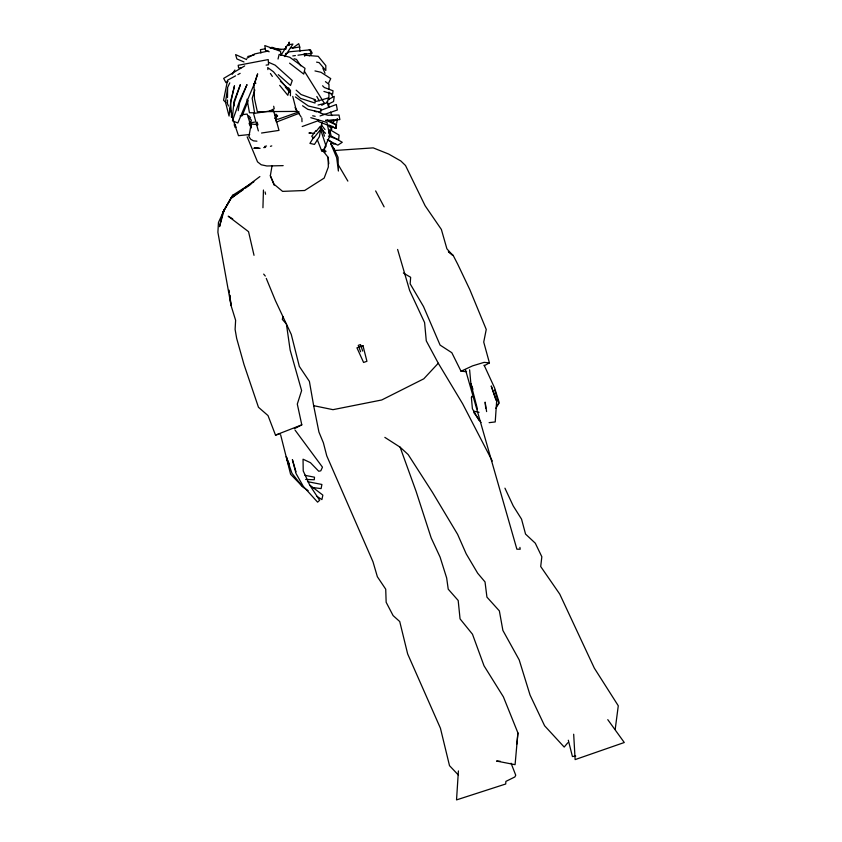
<?xml version="1.0" encoding="UTF-8"?>
<svg xmlns="http://www.w3.org/2000/svg" width="842" height="842" viewBox="0 0 842 842"><rect width="100%" height="100%" fill="white"/><g stroke="black" fill="none" stroke-linecap="round" stroke-linejoin="round"><path stroke-width="1.26" d="M328.959 92.073L328.885 99.672M328.969 89.452L328.98 84.2M458.406 770.925L456.532 799.9L505.716 783.997L505.863 781.408L514.872 776.945L515.736 775.208L511.062 763.21M227.487 100.051L227.445 103.703L228.477 105.997M227.508 97.609L227.614 87.852L225.509 102.229L229.056 116.049L230.55 103.377L234.497 85.789L230.561 101.682L231.592 116.617M290.406 95.799L290.479 90.557L280.418 81.348M328.748 106.976L328.822 103.324M262.936 207.763L263.441 190.029M289.09 45.573L289.206 42.1L288.122 45.521M516.925 743.96L517.914 732.919L503.4 696.871L484.013 665.78L472.488 634.236L460.058 618.87L458.185 600.483L448.228 589.168L446.66 577.97L440.092 557.109L431.167 537.88L416.085 491.349L400.097 447.165L384.847 437.377M517.914 732.919L515.083 764.662L496.548 761.052L500.232 761.263M232.36 117.701L234.023 101.408L240.38 84.589L233.96 103.555L234.16 105.955M615.249 728.962L618.281 705.785L594.315 668.116L559.751 594.115L540.701 566.529L541.838 556.773L535.302 543.206L525.555 534.091L521.545 519.146L513.21 505.895L504.937 488.181M274.155 185.166L270.345 175.768L272.05 165.674M238.212 110.66L239.517 103.029L247.001 84.632L239.886 100.072L232.455 120.806L237.823 122.985L253.6 85.537L257.652 73.843L254.021 85.674L254.463 98.546L257.347 111.691L296.594 111.397L292.753 96.398M251.242 123.658L248.906 136.562L250.632 139.193L253.41 140.835L256.926 141.182M336.663 123.258L337.453 118.617M321.349 125.626L319.371 136.762L314.466 144.424L309.93 143.382L313.813 137.12M284.975 56.572L285.701 53.404M278.039 59.035L279.155 54.414L289.774 57.256L305.025 68.36L303.73 74.085L289.585 63.161M322.318 122.458L320.392 129.773L313.435 138.404L311.772 136.288L315.929 130.542M231.329 117.038L232.129 114.533M254.842 89.978L252.179 98.24L254.589 112.839L249.453 112.723L247.043 99.209M283.144 316.866L282.28 319.35L286.406 324.012L290.153 350.104L301.615 390.593L297.3 404.086L301.794 424.852L294.374 428.683M248.201 100.514L242.233 115.743L240.075 115.891M227.719 87.231L229.792 82.853M495.864 408.349L499.232 402.665L494.622 387.994L484.108 365.133M232.224 74.296L234.886 70.023M280.881 55.425L287.606 44.837L292.942 44.058L284.754 56.54M316.182 131.373L320.118 126.426M496.485 406.065L498.738 403.35M567.813 742.76L564.193 747.064L544.595 725.762L530.06 695.071L519.198 659.907L502.885 630.426L499.359 610.892L486.929 597.115L485.024 581.927L477.698 573.255L466.194 553.826L457.606 534.333L432.451 492.338L408.16 454.564L400.097 447.165M328.485 132.878L331.906 128.963L328.548 125.405M397.613 249.442L409.622 290.448L424.6 322.602L426.273 340.852L438.282 363.239L423.789 378.816L381.721 399.982L332.99 409.665L313.656 405.676L309.393 381.384L299.331 366.407L291.258 334.39L275.439 300.678L266.272 278.407M254.495 148.392L255.042 147.866M274.639 118.48L277.628 115.943L275.892 114.102M259.873 176.578L230.582 198.649L222.909 212.426L219.509 226.677L224.214 209.795L232.918 195.133L253.895 181.798M336.558 119.28L332.074 122.574L328.938 120.511M292.458 48.204L298.71 43.679L299.899 47.32M330.264 127.847L332.401 126.321M243.38 189.576L230.582 198.649L232.918 195.133L222.909 212.426L224.214 209.795L218.446 222.541L217.899 232.287L231.034 305.488L235.623 320.286L235.107 329.411L236.665 338.379L244.001 364.512L258.462 407.265L268.019 415.58L275.502 435.114L280.302 433.641M245.506 188.071L250.842 184.282M309.267 55.825L311.161 54.551L310.93 51.993L309.309 49.552M286.312 53.751L289.385 51.783L310.456 49.804L312.235 53.172L297.973 55.204M228.014 81.369L225.972 82.663L223.677 78.38L244.685 65.929M234.034 124.974L235.044 124.342L236.034 127.342L234.613 126.91M321.718 105.313L324.57 103.608L304.478 71.338M275.26 117.259L277.386 115.996L274.797 115.28M275.502 435.114L301.794 424.852M246.885 58.235L254.758 53.909L268.303 51.025M484.213 365.733L489.423 362.881L483.729 342.094L486.244 329.443L469.847 289.69L457.701 264.167L453.133 255.315L448.481 251.611M235.581 75.843L227.582 80.19L223.551 100.24L225.94 102.608M237.865 74.601L240.138 73.359M329.285 99.051L334.242 96.398L333.558 101.514L328.38 104.124M269.387 111.112L274.218 108.755L273.682 106.25M249.558 121.901L251.421 121.016L251.011 119.585L248.379 117.754M403.35 273.008L410.654 277.292L410.149 283.828L423.526 306.562L440.092 345.094L451.817 352.703L461.027 371.227L472.615 365.849L484.108 362.365L489.423 362.881M299.31 113.249L276.408 122.069L275.576 119.059L278.228 119.206L299.068 111.818M320.518 110.47L336.316 104.503L337.337 110.018L320.065 115.964M302.183 126.542L318.613 120.553M335.59 143.519L333.664 144.15L329.064 140.151M270.44 146.319L271.766 145.898M253.716 83.747L255.905 83.2M318.044 105.05L327.401 102.756L328.369 97.925L316.297 101.398L314.098 100.145M264.567 146.476L266.535 146.003M247.758 56.488L254.21 54.93M310.824 132.615L308.898 133.057L314.603 133.352M306.341 53.541L303.983 54.077L304.73 56.225M265.209 48.815L260.399 49.667L260.915 53.014M278.428 49.373L285.659 49.11M266.083 65.129L268.587 64.739L268.219 59.572L238.191 65.308L238.602 67.928L241.086 67.844M261.546 133.025L278.997 130.394L273.492 110.481L253.547 113.491L258.357 130.92M292.784 55.94L295.384 55.572M242.054 114.68L247.159 114.07L251.495 127.868M489.107 422.663L495.222 421.937L496.664 401.055L491.223 385.952L495.927 400.076M575.76 756.127L572.423 756.526L568.318 740.234M263.714 147.613L265.577 147.403M260.094 148.308L254.726 147.645L255.863 147.918M249.716 134.52L238.475 135.678L232.245 117.143M329.001 120.532L333.927 120.248M254.589 122.069L249.095 123.195L249.958 125.89L252.032 124.09L257.473 124.658M334.327 150.518L373.206 147.876L388.646 154.044L400.866 161.001L405.518 165.506L425.115 205.743L441.366 229.445L446.902 248.822L452.901 255.473L448.386 251.674M283.165 165.632L266.861 165.979L261.209 164.769L257.526 161.853L247.169 136.857M258.936 148.318L256.61 148.35L257.778 148.371M325.907 120.616L339.852 119.575L339.021 115.049L328.106 115.27L320.949 113.344L318.855 112.028M305.646 479.414L314.266 479.761L314.508 477.203L304.941 475.309M305.372 55.277L318.202 56.309L325.822 65.592L325.801 70.496L319.118 62.624L316.581 62.119M461.027 371.227L466.563 371.669M253.726 148.245L254.926 148.392M312.298 487.507L321.107 488.592L321.897 484.466L307.477 481.635M270.029 47.973L281.481 49.625M473.909 411.243L479.066 412.296M312.687 115.786L315.15 116.301M290.469 47.573L292.879 48.099L299.489 46.984L300.047 51.246M314.982 70.928L320.981 72.286L330.738 78.611L328.275 83.79L325.422 81.642M314.445 111.27L316.866 111.849M294.047 58.782L296.447 59.361L300.826 65.886M310.793 117.669L326.97 122.437L329.79 136.109L324.623 147.529L324.433 152.444L326.065 151.265L323.654 150.318M323.917 91.441L332.622 94.083L333.032 90.789L324.359 87.526L322.602 85.768M271.808 47.257L279.607 49.762M285.364 87.084L289.08 88.294M269.208 51.783L265.577 50.531L264.798 45.563L280.586 51.341L280.902 55.498M328.38 136.067L338.621 139.677L339.063 135.088L330.843 130.205M243.98 61.961L236.865 58.929L235.602 54.593L246.611 59.572M268.651 62.329L275.134 65.15L292.258 80.506L290.511 85.484L278.302 74.643M325.78 120.069L336.021 124.911L335.916 128.258L319.002 121.795L317.613 119.711M329.117 125.1L335.99 128.468L336.547 124.711L327.254 119.806M471.688 396.308L473.951 397.424M327.296 139.867L337.831 145.161L342.273 142.287L331.138 135.951L329.717 129.668M232.718 218.899L228.193 216.205L248.537 231.666L254.021 255.315M308.161 490.602L302.878 487.139L291.974 473.288L287.143 459.322L289.374 464.079M316.613 496.127L321.897 499.59L322.854 495.117L309.824 485.118M302.552 105.766L307.825 109.355L320.718 112.333L321.139 109.05L308.372 106.008L295.384 96.935M285.606 86.81L290.479 90.557M296.195 90.168L301.057 94.514L315.413 99.724L315.003 103.019L300.615 98.419L295.816 94.094M325.044 129.615L321.286 124.9M319.918 127.826L325.559 133.32M302.225 486.266L290.595 474.267L280.639 434.84M458.448 775.114L449.502 765.652L440.44 728.246L407.654 653.929L399.729 621.533L393.098 615.586L386.152 602.272L385.72 589.2L377.363 576.728L372.985 561.761L326.759 455.848L323.381 442.776L318.939 432.062L313.656 405.676M248.674 115.775L250.569 117.785M285.533 87.347L289.848 92.22M263.672 274.103L265.314 276.06M279.681 85.358L287.848 95.314L289.069 90.683L273.471 71.791L267.714 67.57L267.893 69.612M322.023 149.697L328.127 157.328L328.79 163.748M295.068 430.115L322.475 467.173L320.802 470.804L318.75 471.257L310.445 462.679L303.036 459.195L303.225 470.941L309.698 485.087L319.644 500.295L317.592 502.148L303.309 486.392L296.026 473.509L292.385 459.616L295.984 471.752M473.804 412.559L481.056 422.537M270.429 73.496L272.334 76.401M295.037 107.608L301.183 117.049M438.282 363.239L462.647 403.792L492.265 461.006M330.769 93.283L332.748 96.598M338.347 164.948L347.862 181.114M479.066 420.411L472.404 408.749L471.362 397.277M607.777 719.647L624.28 742.507L575.128 759.6L573.676 734.224M316.813 96.462L319.265 100.882M375.637 190.924L384.131 206.869M362.66 351.061L360.481 344.588L358.271 345.357L360.597 351.777M229.508 108.292L232.076 114.017M270.345 175.768L274.134 184.314L282.586 191.376L304.657 190.502L324.159 178.104L328.338 167.021L328.127 157.328M287.311 458.964L286.28 456.617L289.09 466.678M322.875 68.276L325.012 73.286M330.453 112.091L331.948 115.586M317.308 139.688L321.907 151.476L326.107 146.276L320.476 129.068M472.962 389.257L470.878 383.71L469.615 369.785M494.749 390.078L498.369 402.139M477.435 408.991L470.878 383.71L471.573 386.446M322.254 128.731L324.465 136.162M465.552 369.996L516.883 549.205L520.209 549.205L519.893 547.374M257.168 122.143L257.926 124.848M327.001 101.387L328.643 107.387M265.083 191.934L265.577 194.26M285.67 46.521L286.059 48.889M486.613 411.58L485.129 402.118L485.708 408.202M229.961 295.226L230.234 297.794M230.498 300.362L231.034 305.488L229.624 295.363M229.161 290.195L229.392 292.784M301.868 118.091L302.004 121.711M362.986 345.715L356.945 347.83L363.586 362.46L366.933 361.292L362.986 345.715M334.148 148.918L330.569 143.203L336.695 157.717L338.379 171.021L338.063 157.317L334.148 148.918"/></g></svg>
